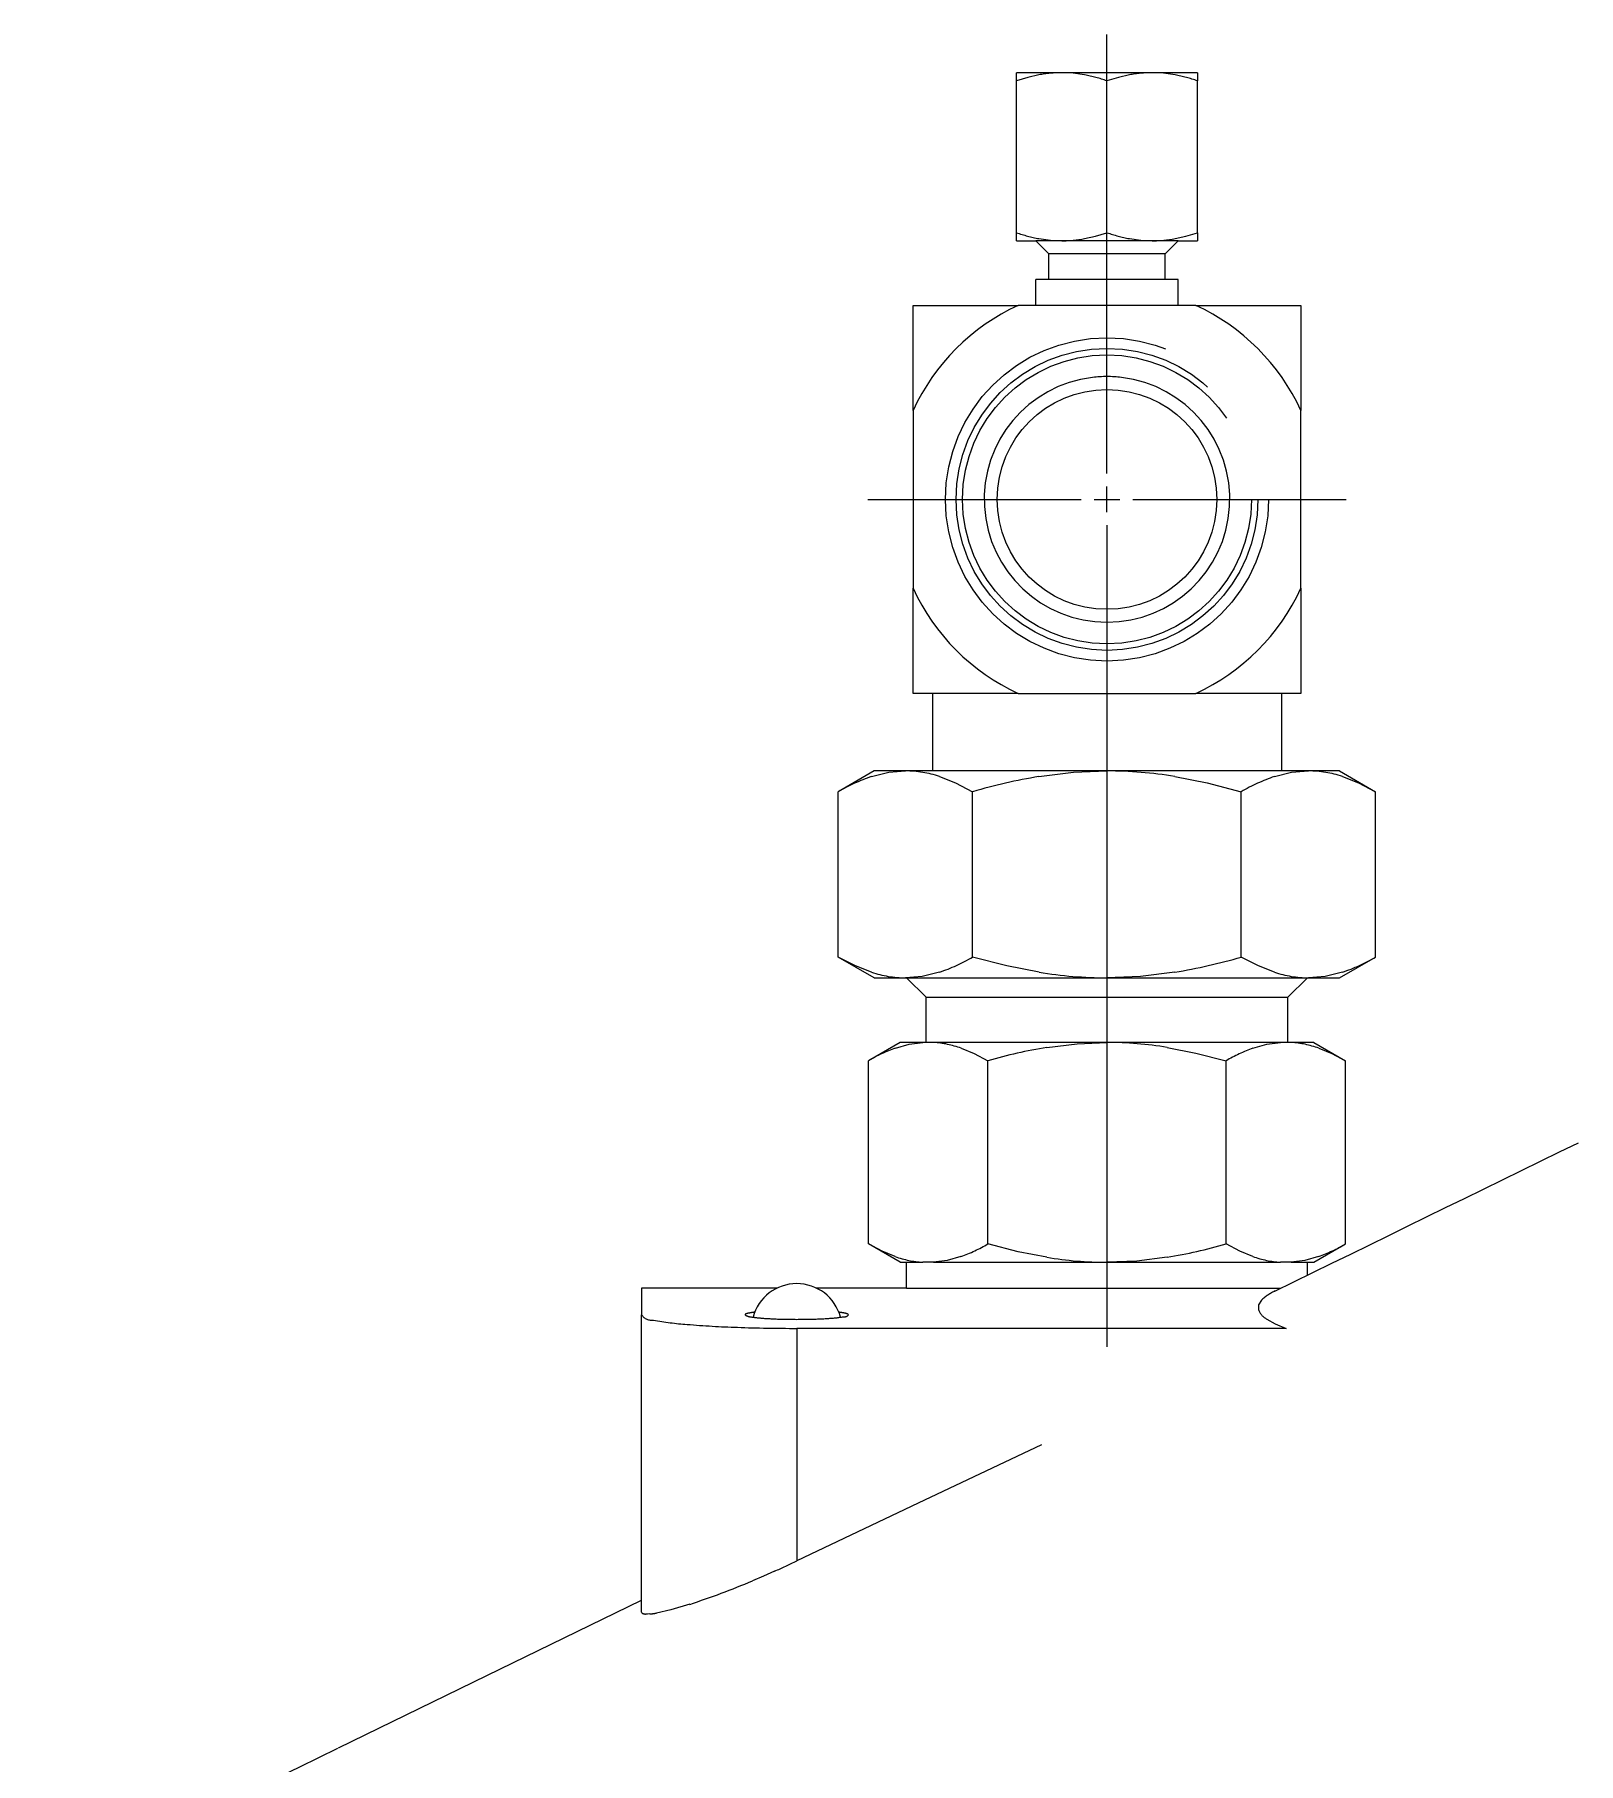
# Model space of a CAD drawing. Header units: inches. Extents: x 402 to 1066, y -128 to 290.
# Drawn here: x 684.02 to 688.72, y 230.19 to 235.46 of the extents above; entities that cross this region are included whole.
import ezdxf

# ---------------------------------------------------------------- set-up
doc = ezdxf.new("R2010")
doc.units = ezdxf.units.IN
doc.header["$MEASUREMENT"] = 0
doc.linetypes.add('HIDDEN', pattern=[0.375, 0.25, -0.125])
doc.layers.get('0').update_dxf_attribs({"color": 10})

msp = doc.modelspace()

# ---------------------------------------------------------------- linework, layer by layer
at = {"color": 1, "linetype": 'HIDDEN', "ltscale": 10}
for p, q in [((687.28422, 234.11942), (687.28422, 235.45526)), ((687.00879, 235.31459), (687.00879, 235.33918)), ((687.1465, 235.33918), (687.00879, 235.33918)), ((687.07691, 235.33255), (687.04373, 235.32505)), ((687.42193, 235.33918), (687.1465, 235.33918)), ((687.18092, 235.33754), (687.1465, 235.33918)), ((687.21605, 235.33256), (687.18092, 235.33754)), ((687.35234, 235.33255), (687.31916, 235.32505)), ((687.55965, 235.33918), (687.42193, 235.33918)), ((687.45635, 235.33754), (687.42193, 235.33918)), ((687.49148, 235.33256), (687.45635, 235.33754)), ((687.55965, 235.33918), (687.55965, 235.31459)), ((687.04373, 235.32505), (687.00879, 235.31459)), ((687.00879, 234.85227), (687.00879, 235.31459)), ((687.31916, 235.32505), (687.28422, 235.31459)), ((687.28422, 234.85227), (687.28422, 235.31459)), ((687.55965, 234.85227), (687.55965, 235.31459)), ((687.00879, 234.82767), (687.00879, 234.85227)), ((687.00879, 234.82767), (687.06781, 234.82767)), ((687.1465, 234.82767), (687.06781, 234.82767)), ((687.10716, 234.78832), (687.06781, 234.82767)), ((687.07691, 234.8343), (687.11206, 234.82932)), ((687.11206, 234.82932), (687.1465, 234.82767)), ((687.42193, 234.82767), (687.1465, 234.82767)), ((687.21611, 234.8343), (687.24928, 234.84181)), ((687.24928, 234.84181), (687.28422, 234.85227)), ((687.35233, 234.8343), (687.38749, 234.82932)), ((687.38749, 234.82932), (687.42193, 234.82767)), ((687.50063, 234.82767), (687.42193, 234.82767)), ((687.46128, 234.78832), (687.50063, 234.82767)), ((687.49154, 234.8343), (687.52471, 234.84181)), ((687.50063, 234.82767), (687.55965, 234.82767)), ((687.52471, 234.84181), (687.55965, 234.85227)), ((687.55965, 234.85227), (687.55965, 234.82767)), ((687.10716, 234.70963), (687.10716, 234.78832)), ((687.28422, 234.78832), (687.10716, 234.78832)), ((687.46128, 234.78832), (687.28422, 234.78832)), ((687.46128, 234.70963), (687.46128, 234.78832)), ((687.06781, 234.63093), (687.06781, 234.70963)), ((687.10716, 234.70963), (687.06781, 234.70963)), ((687.28422, 234.70963), (687.10716, 234.70963)), ((687.46128, 234.70963), (687.28422, 234.70963)), ((687.50063, 234.70963), (687.46128, 234.70963)), ((687.50063, 234.63093), (687.50063, 234.70963)), ((686.69401, 234.31119), (686.69401, 234.63093)), ((686.69401, 234.63093), (687.01375, 234.63093)), ((687.06781, 234.63093), (687.01375, 234.63093)), ((687.50063, 234.63093), (687.06781, 234.63093)), ((687.55469, 234.63093), (687.50063, 234.63093)), ((687.55469, 234.63093), (687.87443, 234.63093)), ((687.87443, 234.63093), (687.87443, 234.31119)), ((686.69401, 234.31119), (686.69401, 233.77026)), ((687.87443, 233.77026), (687.87443, 234.31119)), ((687.28422, 234.00138), (687.28422, 234.08007)), ((686.5563, 234.04073), (687.20553, 234.04073)), ((687.24487, 234.04073), (687.32356, 234.04073)), ((687.36291, 234.04073), (688.01214, 234.04073)), ((687.28422, 233.96203), (687.28422, 231.39056)), ((686.69401, 233.45052), (686.69401, 233.77026)), ((687.87443, 233.77026), (687.87443, 233.45052)), ((686.75303, 233.45052), (686.69401, 233.45052)), ((686.75303, 233.45052), (686.75303, 233.21444)), ((687.01375, 233.45052), (686.75303, 233.45052)), ((687.01375, 233.45052), (687.55469, 233.45052)), ((687.8154, 233.45052), (687.55469, 233.45052)), ((687.8154, 233.45052), (687.8154, 233.21444)), ((687.87443, 233.45052), (687.8154, 233.45052)), ((686.57597, 233.21444), (686.46641, 233.15118)), ((686.56758, 233.19741), (686.61975, 233.2102)), ((686.67086, 233.21444), (686.57597, 233.21444)), ((686.61975, 233.2102), (686.67086, 233.21444)), ((687.28422, 233.21444), (686.67086, 233.21444)), ((686.77436, 233.19733), (686.82353, 233.17806)), ((686.82353, 233.17806), (686.87531, 233.15118)), ((687.07723, 233.19733), (687.18179, 233.21019)), ((687.18179, 233.21019), (687.28422, 233.21444)), ((687.89758, 233.21444), (687.28422, 233.21444)), ((687.49078, 233.19741), (687.58934, 233.17811)), ((687.58934, 233.17811), (687.69312, 233.15118)), ((687.79409, 233.19733), (687.84637, 233.21019)), ((687.84637, 233.21019), (687.89758, 233.21444)), ((687.99247, 233.21444), (687.89758, 233.21444)), ((687.99247, 233.21444), (688.10204, 233.15118)), ((688.00086, 233.19741), (688.05014, 233.17811)), ((688.05014, 233.17811), (688.10204, 233.15118)), ((686.46641, 232.64815), (686.46641, 233.15118)), ((686.87531, 232.64815), (686.87531, 233.15118)), ((687.69312, 232.64815), (687.69312, 233.15118)), ((688.10204, 232.64815), (688.10204, 233.15118)), ((686.57597, 232.58489), (686.46641, 232.64815)), ((686.51827, 232.62123), (686.46641, 232.64815)), ((686.97904, 232.62123), (686.87531, 232.64815)), ((687.74499, 232.62123), (687.69312, 232.64815)), ((687.99247, 232.58489), (688.10204, 232.64815)), ((686.56752, 232.60194), (686.51827, 232.62123)), ((686.77419, 232.60194), (686.722, 232.58912)), ((687.07753, 232.60194), (686.97904, 232.62123)), ((687.49089, 232.60194), (687.38649, 232.58912)), ((687.79424, 232.60194), (687.74499, 232.62123)), ((688.00091, 232.60194), (687.94871, 232.58912)), ((686.57597, 232.58489), (686.67086, 232.58489)), ((686.722, 232.58912), (686.67086, 232.58489)), ((686.67086, 232.58489), (687.28422, 232.58489)), ((686.73336, 232.52586), (686.67434, 232.58489)), ((687.38649, 232.58912), (687.28422, 232.58489)), ((687.28422, 232.58489), (687.89758, 232.58489)), ((687.83508, 232.52586), (687.8941, 232.58489)), ((687.94871, 232.58912), (687.89758, 232.58489)), ((687.89758, 232.58489), (687.99247, 232.58489)), ((686.73336, 232.52586), (687.28422, 232.52586)), ((686.73336, 232.38815), (686.73336, 232.52586)), ((687.28422, 232.52586), (687.83508, 232.52586)), ((687.83508, 232.38815), (687.83508, 232.52586)), ((686.65467, 232.38815), (686.55827, 232.3325)), ((686.72331, 232.38815), (686.65467, 232.38815)), ((686.68213, 232.3826), (686.72331, 232.38815)), ((686.73336, 232.38815), (686.72331, 232.38815)), ((686.75619, 232.38815), (686.73336, 232.38815)), ((687.28422, 232.38815), (686.75619, 232.38815)), ((687.10118, 232.3731), (687.19363, 232.38441)), ((687.19363, 232.38441), (687.28422, 232.38815)), ((687.81224, 232.38815), (687.28422, 232.38815)), ((687.77094, 232.38257), (687.81224, 232.38815)), ((687.83508, 232.38815), (687.81224, 232.38815)), ((687.84512, 232.38815), (687.83508, 232.38815)), ((687.91377, 232.38815), (687.84512, 232.38815)), ((687.91377, 232.38815), (688.01017, 232.3325)), ((686.55827, 231.77491), (686.55827, 232.3325)), ((686.63997, 232.3708), (686.68213, 232.3826)), ((686.83992, 232.37066), (686.87984, 232.35424)), ((686.87984, 232.35424), (686.92174, 232.33221)), ((686.92174, 231.77519), (686.92174, 232.33221)), ((687.46749, 232.37306), (687.55479, 232.356)), ((687.55479, 232.356), (687.6467, 232.33221)), ((687.6467, 231.77519), (687.6467, 232.33221)), ((687.72864, 232.37071), (687.77094, 232.38257)), ((687.9286, 232.37075), (687.9684, 232.35441)), ((687.9684, 232.35441), (688.01017, 232.3325)), ((688.01017, 231.77491), (688.01017, 232.3325)), ((686.65467, 231.71925), (686.55827, 231.77491)), ((686.60008, 231.75297), (686.55827, 231.77491)), ((687.01369, 231.75139), (686.92174, 231.77519)), ((687.68865, 231.75314), (687.6467, 231.77519)), ((687.72861, 231.7367), (687.68865, 231.75314)), ((687.91377, 231.71925), (688.01017, 231.77491)), ((686.63993, 231.73662), (686.60008, 231.75297)), ((686.65467, 231.71925), (686.67434, 231.71925)), ((686.67434, 231.71925), (686.72331, 231.71925)), ((686.67434, 231.64055), (686.67434, 231.71925)), ((686.75619, 231.71925), (686.72331, 231.71925)), ((686.79751, 231.72483), (686.75619, 231.71925)), ((686.75619, 231.71925), (687.28422, 231.71925)), ((686.83983, 231.7367), (686.79751, 231.72483)), ((687.10102, 231.73432), (687.01369, 231.75139)), ((687.37488, 231.723), (687.28422, 231.71925)), ((687.28422, 231.71925), (687.81224, 231.71925)), ((687.46741, 231.73432), (687.37488, 231.723)), ((687.84512, 231.71925), (687.81224, 231.71925)), ((687.88633, 231.72481), (687.84512, 231.71925)), ((687.84512, 231.71925), (687.8941, 231.71925)), ((687.9285, 231.73662), (687.88633, 231.72481)), ((687.8941, 231.71925), (687.91377, 231.71925)), ((687.8941, 231.67981), (687.8941, 231.71925)), ((686.27991, 231.64055), (685.86772, 231.64055)), ((685.86772, 231.64055), (685.86772, 231.55926)), ((686.67434, 231.64055), (686.39987, 231.64055)), ((686.67434, 231.64055), (687.28422, 231.64055)), ((687.28422, 231.64055), (687.54883, 231.64055)), ((687.54883, 231.64055), (687.81344, 231.64055)), ((687.75438, 231.60364), (687.74572, 231.58947)), ((687.81344, 231.64055), (687.81373, 231.64055)), ((685.86772, 230.69096), (685.86772, 231.55926)), ((687.74572, 231.58947), (687.74544, 231.57501)), ((687.77059, 231.54643), (687.79607, 231.53219)), ((686.33989, 231.51811), (686.33989, 230.81013)), ((687.82984, 231.51811), (686.33989, 231.51811)), ((687.79607, 231.53219), (687.82984, 231.51811)), ((687.08486, 231.16413), (686.70962, 230.98583)), ((686.70962, 230.98583), (686.33989, 230.81013)), ((686.23842, 230.76398), (686.2052, 230.74979)), ((686.27234, 230.77895), (686.23842, 230.76398)), ((685.39647, 230.46126), (685.86772, 230.69096)), ((685.86772, 230.65523), (685.86772, 230.69096)), ((685.86845, 230.65267), (685.86772, 230.65523)), ((685.87058, 230.65076), (685.86845, 230.65267)), ((685.88584, 230.64848), (685.87908, 230.64864)), ((685.8931, 230.6489), (685.88584, 230.64848)), ((685.95681, 230.66155), (685.9125, 230.65156)), ((686.01392, 230.67826), (685.95681, 230.66155)), ((684.94458, 230.2411), (685.39647, 230.46126))]:
    msp.add_line(p, q, dxfattribs=at)
for radius in [0.49184, 0.45938, 0.4397, 0.33445]:
    msp.add_circle((687.28422, 234.04073), radius, dxfattribs=at)
for centre, radius, start, end in [((687.14683, 234.96719), 0.37199, 90.05034, 100.83336), ((687.11474, 234.81022), 0.53207, 71.42633, 79.02358), ((687.42226, 234.96719), 0.37199, 90.05034, 100.83336), ((687.39017, 234.81022), 0.53207, 71.42633, 79.02358), ((687.17829, 235.3567), 0.53215, 251.42648, 259.01662), ((687.14618, 235.19967), 0.372, 270.05029, 280.83566), ((687.45372, 235.35671), 0.53216, 251.4265, 259.01592), ((687.42161, 235.19967), 0.372, 270.05029, 280.83484), ((687.28422, 234.04073), 0.64923, 114.62003, 155.38008), ((687.28422, 234.04073), 0.64923, 24.61999, 65.38005), ((687.28422, 234.04073), 0.3738, 96.75871, 83.24152), ((687.28422, 234.04073), 0.3738, 83.24136, 96.75871), ((687.28422, 234.04073), 0.64923, 204.61992, 245.37997), ((687.28422, 234.04073), 0.64923, 294.61993, 335.38002), ((686.74742, 232.66992), 0.5573, 108.82661, 120.28131), ((686.66993, 232.88719), 0.32725, 71.39245, 89.838), ((687.37137, 231.44569), 1.77617, 99.53247, 106.21773), ((687.28336, 231.94322), 1.27122, 80.60924, 89.96128), ((687.97428, 232.66966), 0.5576, 108.85455, 120.28008), ((687.89666, 232.88728), 0.32716, 71.42802, 89.83895), ((686.59426, 233.12947), 0.55737, 288.83359, 300.28092), ((687.19719, 234.35318), 1.7757, 279.52054, 286.21805), ((687.82098, 233.12947), 0.55737, 288.83359, 300.28092), ((686.67178, 232.91207), 0.32719, 251.41793, 269.83861), ((687.28508, 233.85616), 1.27127, 260.60399, 269.96114), ((687.8985, 232.91207), 0.32719, 251.41793, 269.83861), ((686.73712, 232.08766), 0.3011, 70.03838, 86.36925), ((687.28346, 231.25832), 1.12983, 80.62557, 89.96148), ((687.82607, 232.08778), 0.30098, 70.08407, 86.37058), ((686.81315, 231.89511), 0.50623, 110.00455, 120.23127), ((687.3609, 230.81927), 1.57539, 99.48937, 106.18643), ((687.90266, 231.89388), 0.50759, 110.04934, 120.28303), ((-694.62362, 3062.17492), 3150.08852, 296.03057871, 296.0492866), ((686.66575, 232.21357), 0.50764, 290.05453, 300.28275), ((687.20749, 233.28834), 1.5756, 279.49548, 286.18616), ((687.75527, 232.21233), 0.50628, 290.00952, 300.23099), ((686.74236, 232.01958), 0.30093, 250.10058, 266.37099), ((687.28498, 232.84904), 1.1298, 260.62938, 269.96145), ((687.83131, 232.0197), 0.30106, 250.05455, 266.36965), ((686.33989, 231.51659), 0.13771, 14.87477, 165.12532), ((687.86367, 231.48748), 0.15949, 114.97318, 133.2547), ((685.89776, 231.57893), 0.03591, 213.21895, 279.45859), ((686.05932, 232.33784), 0.80943, 258.91271, 266.22405), ((686.18616, 231.55831), 0.00378, 94.69435, 165.37663), ((686.20254, 231.58835), 0.03532, 235.43884, 262.76195), ((686.20353, 231.51666), 0.04874, 99.15821, 111.26615), ((686.23488, 231.36324), 0.2053, 96.44835, 100.98215), ((686.27434, 232.04885), 0.50137, 261.25182, 266.27388), ((686.33109, 232.92386), 1.37822, 266.28353, 268.9096), ((686.33989, 233.32906), 1.78351, 268.87478, 271.12515), ((686.35458, 232.78341), 1.23768, 270.94122, 273.86554), ((686.41869, 231.92764), 0.37959, 272.91964, 279.55447), ((686.43883, 231.32367), 0.2453, 79.38777, 83.18188), ((686.48462, 231.56902), 0.01598, 259.43199, 322.36708), ((686.47178, 231.50024), 0.06569, 70.29967, 79.27614), ((686.49197, 231.55634), 0.00606, 28.79819, 71.13098), ((687.79327, 231.59175), 0.05068, 199.30152, 243.4218), ((686.25109, 234.41887), 2.89908, 265.15062, 268.18349), ((686.33562, 236.48478), 4.96667, 267.96431, 270.04919), ((684.97316, 233.68191), 3.18042, 294.11029, 295.45065), ((685.21777, 233.09873), 2.54805, 288.20727, 292.80066), ((685.88096, 230.67427), 0.0257, 246.1763, 265.82118), ((685.8715, 230.87856), 0.23067, 275.37387, 280.23868), ((-449.61981, 2559.45731), 2590.84632, 295.94802904, 295.97073942)]:
    msp.add_arc(centre, radius, start, end, dxfattribs=at)

doc.saveas('drawing.dxf')
